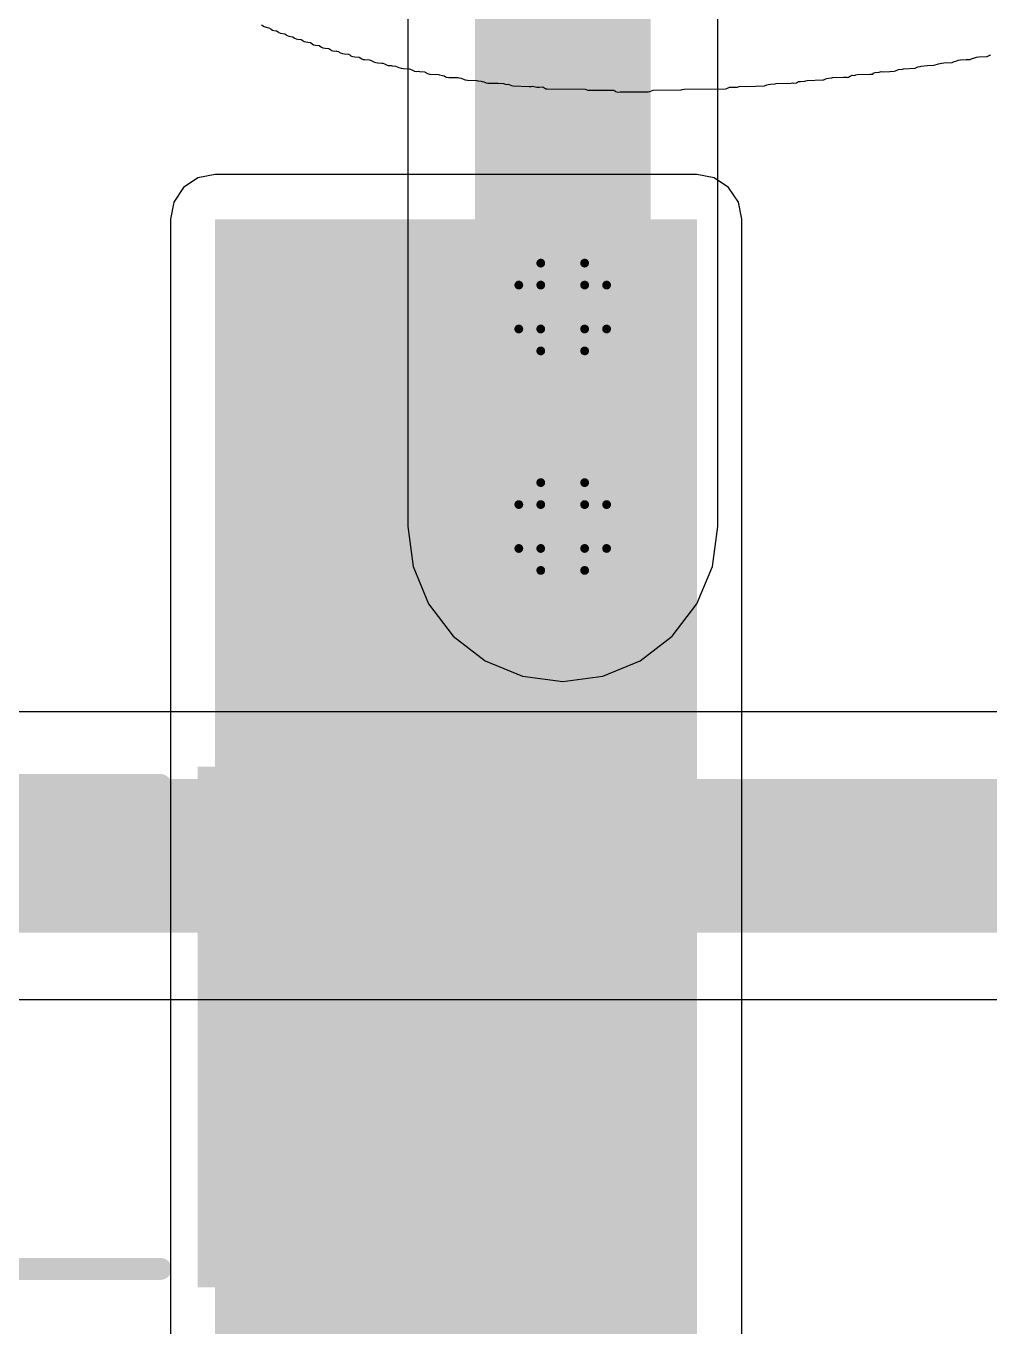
# Model space of a CAD drawing. Header units: inches. Extents: x 0 to 12.8, y -0.1 to 3.5.
# Drawn here: x 0.2257 to 0.4453, y 0.6717 to 0.968 of the extents above; entities that cross this region are included whole.
import ezdxf

# ---------------------------------------------------------------- set-up
doc = ezdxf.new("R2010")
doc.units = ezdxf.units.IN
doc.header["$MEASUREMENT"] = 0
for name, color, linetype in [('Bottom Layer', 5, 'Continuous'), ('Bottom Overlay', 54, 'Continuous'), ('Bottom Solder', 6, 'Continuous'), ('Drill Drawing', 1, 'Continuous'), ('Top Layer', 1, 'Continuous'), ('Top Overlay', 2, 'Continuous'), ('Top Paste', 8, 'Continuous'), ('Top Solder', 216, 'Continuous'), ('Via Holes', 16, 'Continuous')]:
    doc.layers.add(name, color=color, linetype=linetype)

# ---------------------------------------------------------------- blocks, each defined once
blk = doc.blocks.new('IND_1210_39')
at = {"layer": 'Top Layer'}
for points in [[(-0.08291, 0.05531), (-0.03291, 0.05531), (-0.03291, -0.05531), (-0.08291, -0.05531)], [(0.03291, 0.05531), (0.08291, 0.05531), (0.08291, -0.05531), (0.03291, -0.05531)]]:
    blk.add_hatch(color=1, dxfattribs=at).paths.add_polyline_path(points)
at = {"layer": 'Top Paste'}
for points in [[(-0.08291, 0.05531), (-0.03291, 0.05531), (-0.03291, -0.05531), (-0.08291, -0.05531)], [(0.03291, 0.05531), (0.08291, 0.05531), (0.08291, -0.05531), (0.03291, -0.05531)]]:
    blk.add_hatch(color=8, dxfattribs=at).paths.add_polyline_path(points)
at = {"layer": 'Top Solder'}
for points in [[(-0.08691, 0.05931), (-0.02891, 0.05931), (-0.02891, -0.05931), (-0.08691, -0.05931)], [(0.02891, 0.05931), (0.08691, 0.05931), (0.08691, -0.05931), (0.02891, -0.05931)]]:
    blk.add_hatch(color=216, dxfattribs=at).paths.add_polyline_path(points)
at = {"layer": 'Top Overlay'}
for points in [[(0.02047, 0.05512, 0.005, 0.005, 0), (-0.02047, 0.05512, 0.005, 0.005, 0)], [(0.02047, -0.05512, 0.005, 0.005, 0), (-0.02047, -0.05512, 0.005, 0.005, 0)]]:
    blk.add_lwpolyline(points, format="xyseb", dxfattribs=at)
for points in [[(-0.02172, 0.05512, 0.0025, 0.0025, 1), (-0.01922, 0.05512, 0.0025, 0.0025, 1)], [(0.01922, 0.05512, 0.0025, 0.0025, 1), (0.02172, 0.05512, 0.0025, 0.0025, 1)], [(-0.02172, -0.05512, 0.0025, 0.0025, 1), (-0.01922, -0.05512, 0.0025, 0.0025, 1)], [(0.01922, -0.05512, 0.0025, 0.0025, 1), (0.02172, -0.05512, 0.0025, 0.0025, 1)]]:
    blk.add_lwpolyline(points, format="xyseb", close=True, dxfattribs=at)

msp = doc.modelspace()

# ---------------------------------------------------------------- hatches: boundary and pattern name
at = {"layer": 'Bottom Layer'}
h = msp.add_hatch(color=5, dxfattribs=at)
edge = h.paths.add_edge_path()
edge.add_arc((0.348, 0.904), 0.01181, 0, 360)
h = msp.add_hatch(color=5, dxfattribs=at)
edge = h.paths.add_edge_path()
edge.add_arc((0.348, 0.854), 0.01181, 0, 360)
at = {"layer": 'Bottom Solder'}
h = msp.add_hatch(color=6, dxfattribs=at)
edge = h.paths.add_edge_path()
edge.add_arc((0.348, 0.904), 0.01581, 0, 360)
h = msp.add_hatch(color=6, dxfattribs=at)
edge = h.paths.add_edge_path()
edge.add_arc((0.348, 0.854), 0.01581, 0, 360)
at = {"layer": 'Top Layer'}
msp.add_hatch(color=1, dxfattribs=at).paths.add_polyline_path([(0.26883, 0.49368), (0.37859, 0.49368), (0.37859, 0.924), (0.26883, 0.924)])
h = msp.add_hatch(color=1, dxfattribs=at)
edge = h.paths.add_edge_path()
edge.add_arc((0.348, 0.904), 0.01181, 0, 360)
h = msp.add_hatch(color=1, dxfattribs=at)
edge = h.paths.add_edge_path()
edge.add_arc((0.348, 0.854), 0.01181, 0, 360)
at = {"layer": 'Top Solder'}
h = msp.add_hatch(color=216, dxfattribs=at)
edge = h.paths.add_edge_path()
edge.add_arc((0.348, 0.904), 0.01581, 0, 360)
h = msp.add_hatch(color=216, dxfattribs=at)
edge = h.paths.add_edge_path()
edge.add_arc((0.348, 0.854), 0.01581, 0, 360)
at = {"layer": 'Via Holes'}
h = msp.add_hatch(color=7, dxfattribs=at)
edge = h.paths.add_edge_path()
edge.add_arc((0.348, 0.904), 0.00591, 0, 360)
h = msp.add_hatch(color=7, dxfattribs=at)
edge = h.paths.add_edge_path()
edge.add_arc((0.348, 0.854), 0.00591, 0, 360)

# ---------------------------------------------------------------- linework, layer by layer
at = {"layer": 'Bottom Layer'}
for p, q in [((0.3127, 1.513), (0.3127, 0.904)), ((0.3833, 0.904), (0.3833, 1.49838)), ((0.3127, 0.904), (0.3127, 0.854)), ((0.3833, 0.854), (0.3833, 0.904)), ((0.3127, 0.854), (0.3139, 0.84486)), ((0.3821, 0.84486), (0.3833, 0.854)), ((0.3139, 0.84486), (0.31743, 0.83635)), ((0.37857, 0.83635), (0.3821, 0.84486)), ((0.31743, 0.83635), (0.32304, 0.82904)), ((0.37296, 0.82904), (0.37857, 0.83635)), ((0.32304, 0.82904), (0.33035, 0.82343)), ((0.36565, 0.82343), (0.37296, 0.82904)), ((0.33035, 0.82343), (0.33886, 0.8199)), ((0.35714, 0.8199), (0.36565, 0.82343)), ((0.33886, 0.8199), (0.348, 0.8187)), ((0.348, 0.8187), (0.35714, 0.8199)), ((0.659, 0.81178), (0.20374, 0.81178)), ((0.21732, 0.74622), (0.64542, 0.74622))]:
    msp.add_line(p, q, dxfattribs=at)
for points in [[(0.348, 0.904, 0.04, 0.04, 0), (0.348, 1.513, 0.04, 0.04, 0)], [(0.348, 0.854, 0.04, 0.04, 0), (0.348, 0.904, 0.04, 0.04, 0)], [(0.20374, 0.779, 0.035, 0.035, 0), (0.60536, 0.779, 0.035, 0.035, 0)]]:
    msp.add_lwpolyline(points, format="xyseb", dxfattribs=at)
for points in [[(0.338, 0.904, 0.02, 0.02, 1), (0.358, 0.904, 0.02, 0.02, 1)], [(0.338, 0.904, 0.02, 0.02, 1), (0.358, 0.904, 0.02, 0.02, 1)], [(0.338, 0.854, 0.02, 0.02, 1), (0.358, 0.854, 0.02, 0.02, 1)]]:
    msp.add_lwpolyline(points, format="xyseb", close=True, dxfattribs=at)
at = {"layer": 'Bottom Overlay'}
for p, q in [((0.27942, 0.96825), (0.27998, 0.9679)), ((0.27998, 0.9679), (0.28043, 0.96773)), ((0.28043, 0.96773), (0.28102, 0.96762)), ((0.28102, 0.96762), (0.28158, 0.96727)), ((0.28158, 0.96727), (0.28189, 0.9671)), ((0.28189, 0.9671), (0.28217, 0.96703)), ((0.28217, 0.96703), (0.28283, 0.96693)), ((0.28283, 0.96693), (0.28321, 0.96668)), ((0.28321, 0.96668), (0.28335, 0.96654)), ((0.28335, 0.96654), (0.2837, 0.9664)), ((0.2837, 0.9664), (0.28471, 0.96623)), ((0.28471, 0.96623), (0.28495, 0.96606)), ((0.28495, 0.96606), (0.28509, 0.96592)), ((0.28509, 0.96592), (0.28523, 0.96585)), ((0.28523, 0.96585), (0.28558, 0.96571)), ((0.28558, 0.96571), (0.28655, 0.96557)), ((0.28655, 0.96557), (0.28693, 0.96526)), ((0.28693, 0.96526), (0.28732, 0.96508)), ((0.28732, 0.96508), (0.28759, 0.96501)), ((0.28759, 0.96501), (0.28843, 0.96494)), ((0.28843, 0.96494), (0.28909, 0.96449)), ((0.28909, 0.96449), (0.28947, 0.96439)), ((0.28947, 0.96439), (0.28996, 0.96432)), ((0.28996, 0.96432), (0.29052, 0.96425)), ((0.29052, 0.96425), (0.29121, 0.96376)), ((0.29121, 0.96376), (0.2917, 0.96369)), ((0.2917, 0.96369), (0.29253, 0.96355)), ((0.29253, 0.96355), (0.29302, 0.9632)), ((0.29302, 0.9632), (0.29337, 0.96306)), ((0.29337, 0.96306), (0.29386, 0.96299)), ((0.29386, 0.96299), (0.29469, 0.96293)), ((0.29469, 0.96293), (0.29518, 0.96258)), ((0.29518, 0.96258), (0.29532, 0.96244)), ((0.29532, 0.96244), (0.2956, 0.96237)), ((0.2956, 0.96237), (0.29608, 0.9623)), ((0.29608, 0.9623), (0.29629, 0.96237)), ((0.29629, 0.96237), (0.2965, 0.9623)), ((0.2965, 0.9623), (0.29695, 0.96219)), ((0.29695, 0.96219), (0.29706, 0.96209)), ((0.29706, 0.96209), (0.2972, 0.96202)), ((0.2972, 0.96202), (0.29734, 0.96188)), ((0.29734, 0.96188), (0.29782, 0.96174)), ((0.29782, 0.96174), (0.29831, 0.96167)), ((0.29831, 0.96167), (0.29918, 0.96157)), ((0.29918, 0.96157), (0.29953, 0.96143)), ((0.29953, 0.96143), (0.29977, 0.96126)), ((0.29977, 0.96126), (0.29991, 0.96112)), ((0.29991, 0.96112), (0.30019, 0.96105)), ((0.30019, 0.96105), (0.30068, 0.96098)), ((0.30068, 0.96098), (0.30165, 0.96091)), ((0.30165, 0.96091), (0.30221, 0.96056)), ((0.30221, 0.96056), (0.30255, 0.96042)), ((0.30255, 0.96042), (0.30283, 0.96035)), ((0.30283, 0.96035), (0.30402, 0.96028)), ((0.30402, 0.96028), (0.30422, 0.96021)), ((0.4381, 0.96021), (0.43858, 0.96028)), ((0.43858, 0.96028), (0.43991, 0.96035)), ((0.43991, 0.96035), (0.44081, 0.96042)), ((0.44081, 0.96042), (0.4413, 0.96063)), ((0.4413, 0.96063), (0.44157, 0.9607)), ((0.44157, 0.9607), (0.44227, 0.96091)), ((0.44227, 0.96091), (0.44276, 0.96098)), ((0.44276, 0.96098), (0.44467, 0.96108)), ((0.44467, 0.96108), (0.44526, 0.96139)), ((0.44526, 0.96139), (0.44554, 0.96146)), ((0.30422, 0.96021), (0.30513, 0.95979)), ((0.30513, 0.95979), (0.30541, 0.95972)), ((0.30541, 0.95972), (0.30589, 0.95966)), ((0.30589, 0.95966), (0.3068, 0.95959)), ((0.3068, 0.95959), (0.30701, 0.95952)), ((0.30701, 0.95952), (0.30739, 0.95941)), ((0.30739, 0.95941), (0.30798, 0.9591)), ((0.30798, 0.9591), (0.30826, 0.95903)), ((0.30826, 0.95903), (0.30885, 0.95899)), ((0.30885, 0.95899), (0.30896, 0.95903)), ((0.30896, 0.95903), (0.30916, 0.95896)), ((0.30916, 0.95896), (0.30993, 0.95889)), ((0.30993, 0.95889), (0.31069, 0.95854)), ((0.31069, 0.95854), (0.31118, 0.9584)), ((0.31118, 0.9584), (0.31167, 0.95833)), ((0.31167, 0.95833), (0.31306, 0.95826)), ((0.31306, 0.95826), (0.31327, 0.95819)), ((0.31327, 0.95819), (0.31362, 0.95805)), ((0.31362, 0.95805), (0.31376, 0.95792)), ((0.31376, 0.95792), (0.3139, 0.95785)), ((0.3139, 0.95785), (0.31424, 0.95771)), ((0.31424, 0.95771), (0.3147, 0.95767)), ((0.3147, 0.95767), (0.31515, 0.95771)), ((0.31515, 0.95771), (0.31536, 0.95764)), ((0.31536, 0.95764), (0.31654, 0.95757)), ((0.31654, 0.95757), (0.31717, 0.95722)), ((0.41861, 0.95708), (0.41882, 0.95729)), ((0.41882, 0.95729), (0.41896, 0.95736)), ((0.41896, 0.95736), (0.41917, 0.95743)), ((0.41917, 0.95743), (0.42007, 0.9575)), ((0.42007, 0.9575), (0.42028, 0.95757)), ((0.42028, 0.95757), (0.42056, 0.95764)), ((0.42056, 0.95764), (0.42101, 0.9576)), ((0.42101, 0.9576), (0.42254, 0.95767)), ((0.42254, 0.95767), (0.42352, 0.95774)), ((0.42352, 0.95774), (0.4238, 0.95781)), ((0.4238, 0.95781), (0.42453, 0.95812)), ((0.42453, 0.95812), (0.42543, 0.95819)), ((0.42543, 0.95819), (0.42564, 0.95826)), ((0.42564, 0.95826), (0.42829, 0.9584)), ((0.42829, 0.9584), (0.42891, 0.95868)), ((0.42891, 0.95868), (0.4294, 0.95882)), ((0.4294, 0.95882), (0.42968, 0.95889)), ((0.42968, 0.95889), (0.4311, 0.95899)), ((0.4311, 0.95899), (0.43263, 0.95906)), ((0.43263, 0.95906), (0.43364, 0.95938)), ((0.43364, 0.95938), (0.43434, 0.95959)), ((0.43434, 0.95959), (0.43483, 0.95966)), ((0.43483, 0.95966), (0.4367, 0.95972)), ((0.4367, 0.95972), (0.43719, 0.95993)), ((0.43719, 0.95993), (0.43775, 0.96007)), ((0.43775, 0.96007), (0.4381, 0.96021)), ((0.31717, 0.95722), (0.31765, 0.95701)), ((0.31765, 0.95701), (0.31974, 0.95694)), ((0.31974, 0.95694), (0.31995, 0.95687)), ((0.31995, 0.95687), (0.32061, 0.95677)), ((0.32061, 0.95677), (0.32096, 0.95663)), ((0.32096, 0.95663), (0.32127, 0.95645)), ((0.32127, 0.95645), (0.32155, 0.95638)), ((0.32155, 0.95638), (0.32204, 0.95632)), ((0.32204, 0.95632), (0.32412, 0.95625)), ((0.32412, 0.95625), (0.32433, 0.95618)), ((0.32433, 0.95618), (0.32489, 0.95611)), ((0.32489, 0.95611), (0.32552, 0.95583)), ((0.32552, 0.95583), (0.32579, 0.95576)), ((0.32579, 0.95576), (0.32628, 0.95569)), ((0.32628, 0.95569), (0.32844, 0.95562)), ((0.32844, 0.95562), (0.32865, 0.95555)), ((0.32865, 0.95555), (0.32941, 0.95548)), ((0.32941, 0.95548), (0.32962, 0.95541)), ((0.32962, 0.95541), (0.33, 0.95531)), ((0.33, 0.95531), (0.33056, 0.9551)), ((0.33056, 0.9551), (0.33098, 0.95503)), ((0.33098, 0.95503), (0.33327, 0.95496)), ((0.33327, 0.95496), (0.33453, 0.95489)), ((0.33453, 0.95489), (0.33512, 0.95471)), ((0.33512, 0.95471), (0.3356, 0.95478)), ((0.3356, 0.95478), (0.33637, 0.95444)), ((0.33637, 0.95444), (0.33665, 0.95437)), ((0.33665, 0.95437), (0.34037, 0.95426)), ((0.34082, 0.95423), (0.34103, 0.9543)), ((0.34103, 0.9543), (0.34183, 0.95419)), ((0.38821, 0.95423), (0.38849, 0.9543)), ((0.38849, 0.9543), (0.38963, 0.95426)), ((0.38963, 0.95426), (0.39193, 0.95433)), ((0.39193, 0.95433), (0.39395, 0.9544)), ((0.39395, 0.9544), (0.3945, 0.95461)), ((0.3945, 0.95461), (0.39482, 0.95471)), ((0.39482, 0.95471), (0.3953, 0.95478)), ((0.3953, 0.95478), (0.39642, 0.95485)), ((0.39642, 0.95485), (0.39663, 0.95492)), ((0.39663, 0.95492), (0.40007, 0.95503)), ((0.40007, 0.95503), (0.40038, 0.95506)), ((0.40038, 0.95506), (0.40059, 0.95499)), ((0.40059, 0.95499), (0.40129, 0.95506)), ((0.40129, 0.95506), (0.40171, 0.95534)), ((0.40171, 0.95534), (0.40219, 0.95541)), ((0.40219, 0.95541), (0.40317, 0.95548)), ((0.40317, 0.95548), (0.40338, 0.95555)), ((0.40338, 0.95555), (0.40365, 0.95562)), ((0.40365, 0.95562), (0.40724, 0.95572)), ((0.40724, 0.95572), (0.40752, 0.95579)), ((0.40752, 0.95579), (0.40811, 0.95604)), ((0.40811, 0.95604), (0.40859, 0.95611)), ((0.40859, 0.95611), (0.40929, 0.95618)), ((0.40929, 0.95618), (0.4095, 0.95625)), ((0.4095, 0.95625), (0.41197, 0.95635)), ((0.41197, 0.95635), (0.4127, 0.95638)), ((0.4127, 0.95638), (0.41291, 0.95632)), ((0.41291, 0.95632), (0.41312, 0.95638)), ((0.41312, 0.95638), (0.41346, 0.95659)), ((0.41346, 0.95659), (0.41395, 0.9568)), ((0.41395, 0.9568), (0.41444, 0.95673)), ((0.41444, 0.95673), (0.41479, 0.95687)), ((0.41479, 0.95687), (0.41507, 0.95694)), ((0.41507, 0.95694), (0.41806, 0.95701)), ((0.41806, 0.95701), (0.41861, 0.95708)), ((0.34037, 0.95426), (0.34082, 0.95423)), ((0.34183, 0.95419), (0.34211, 0.95412)), ((0.34211, 0.95412), (0.34267, 0.95405)), ((0.34267, 0.95405), (0.34347, 0.95416)), ((0.34347, 0.95416), (0.34416, 0.95374)), ((0.34416, 0.95374), (0.34444, 0.95367)), ((0.34444, 0.95367), (0.35314, 0.9536)), ((0.35314, 0.9536), (0.35349, 0.95346)), ((0.35349, 0.95346), (0.35376, 0.95339)), ((0.35376, 0.95339), (0.35964, 0.95343)), ((0.35964, 0.95343), (0.35989, 0.95325)), ((0.35989, 0.95325), (0.36003, 0.95311)), ((0.36003, 0.95311), (0.36058, 0.95298)), ((0.36058, 0.95298), (0.36107, 0.95304)), ((0.36107, 0.95304), (0.36744, 0.95301)), ((0.36744, 0.95301), (0.36785, 0.95308)), ((0.36785, 0.95308), (0.36859, 0.95339)), ((0.36859, 0.95339), (0.37499, 0.95346)), ((0.37499, 0.95346), (0.3752, 0.95353)), ((0.3752, 0.95353), (0.37568, 0.9536)), ((0.37568, 0.9536), (0.38511, 0.95371)), ((0.38511, 0.95371), (0.38535, 0.95381)), ((0.38535, 0.95381), (0.38598, 0.95409)), ((0.38598, 0.95409), (0.38748, 0.95405)), ((0.38748, 0.95405), (0.38782, 0.95412)), ((0.38782, 0.95412), (0.38821, 0.95423))]:
    msp.add_line(p, q, dxfattribs=at)
at = {"layer": 'Drill Drawing'}
for points in [[(0.343, 0.909, 0.002, 0.002, 0), (0.343, 0.914, 0.002, 0.002, 0)], [(0.343, 0.914, 0.002, 0.002, 0), (0.353, 0.914, 0.002, 0.002, 0)], [(0.353, 0.909, 0.002, 0.002, 0), (0.353, 0.914, 0.002, 0.002, 0)], [(0.338, 0.899, 0.002, 0.002, 0), (0.338, 0.909, 0.002, 0.002, 0)], [(0.338, 0.909, 0.002, 0.002, 0), (0.343, 0.909, 0.002, 0.002, 0)], [(0.353, 0.909, 0.002, 0.002, 0), (0.358, 0.909, 0.002, 0.002, 0)], [(0.358, 0.899, 0.002, 0.002, 0), (0.358, 0.909, 0.002, 0.002, 0)], [(0.338, 0.899, 0.002, 0.002, 0), (0.343, 0.899, 0.002, 0.002, 0)], [(0.343, 0.894, 0.002, 0.002, 0), (0.343, 0.899, 0.002, 0.002, 0)], [(0.353, 0.899, 0.002, 0.002, 0), (0.358, 0.899, 0.002, 0.002, 0)], [(0.353, 0.894, 0.002, 0.002, 0), (0.353, 0.899, 0.002, 0.002, 0)], [(0.343, 0.894, 0.002, 0.002, 0), (0.353, 0.894, 0.002, 0.002, 0)], [(0.343, 0.859, 0.002, 0.002, 0), (0.343, 0.864, 0.002, 0.002, 0)], [(0.343, 0.864, 0.002, 0.002, 0), (0.353, 0.864, 0.002, 0.002, 0)], [(0.353, 0.859, 0.002, 0.002, 0), (0.353, 0.864, 0.002, 0.002, 0)], [(0.338, 0.849, 0.002, 0.002, 0), (0.338, 0.859, 0.002, 0.002, 0)], [(0.338, 0.859, 0.002, 0.002, 0), (0.343, 0.859, 0.002, 0.002, 0)], [(0.353, 0.859, 0.002, 0.002, 0), (0.358, 0.859, 0.002, 0.002, 0)], [(0.358, 0.849, 0.002, 0.002, 0), (0.358, 0.859, 0.002, 0.002, 0)], [(0.338, 0.849, 0.002, 0.002, 0), (0.343, 0.849, 0.002, 0.002, 0)], [(0.343, 0.844, 0.002, 0.002, 0), (0.343, 0.849, 0.002, 0.002, 0)], [(0.353, 0.849, 0.002, 0.002, 0), (0.358, 0.849, 0.002, 0.002, 0)], [(0.353, 0.844, 0.002, 0.002, 0), (0.353, 0.849, 0.002, 0.002, 0)], [(0.343, 0.844, 0.002, 0.002, 0), (0.353, 0.844, 0.002, 0.002, 0)]]:
    msp.add_lwpolyline(points, format="xyseb", dxfattribs=at)
for points in [[(0.3425, 0.914, 0.001, 0.001, 1), (0.3435, 0.914, 0.001, 0.001, 1)], [(0.3425, 0.914, 0.001, 0.001, 1), (0.3435, 0.914, 0.001, 0.001, 1)], [(0.3525, 0.914, 0.001, 0.001, 1), (0.3535, 0.914, 0.001, 0.001, 1)], [(0.3525, 0.914, 0.001, 0.001, 1), (0.3535, 0.914, 0.001, 0.001, 1)], [(0.3375, 0.909, 0.001, 0.001, 1), (0.3385, 0.909, 0.001, 0.001, 1)], [(0.3375, 0.909, 0.001, 0.001, 1), (0.3385, 0.909, 0.001, 0.001, 1)], [(0.3425, 0.909, 0.001, 0.001, 1), (0.3435, 0.909, 0.001, 0.001, 1)], [(0.3425, 0.909, 0.001, 0.001, 1), (0.3435, 0.909, 0.001, 0.001, 1)], [(0.3525, 0.909, 0.001, 0.001, 1), (0.3535, 0.909, 0.001, 0.001, 1)], [(0.3525, 0.909, 0.001, 0.001, 1), (0.3535, 0.909, 0.001, 0.001, 1)], [(0.3575, 0.909, 0.001, 0.001, 1), (0.3585, 0.909, 0.001, 0.001, 1)], [(0.3575, 0.909, 0.001, 0.001, 1), (0.3585, 0.909, 0.001, 0.001, 1)], [(0.3375, 0.899, 0.001, 0.001, 1), (0.3385, 0.899, 0.001, 0.001, 1)], [(0.3375, 0.899, 0.001, 0.001, 1), (0.3385, 0.899, 0.001, 0.001, 1)], [(0.3425, 0.899, 0.001, 0.001, 1), (0.3435, 0.899, 0.001, 0.001, 1)], [(0.3425, 0.899, 0.001, 0.001, 1), (0.3435, 0.899, 0.001, 0.001, 1)], [(0.3525, 0.899, 0.001, 0.001, 1), (0.3535, 0.899, 0.001, 0.001, 1)], [(0.3525, 0.899, 0.001, 0.001, 1), (0.3535, 0.899, 0.001, 0.001, 1)], [(0.3575, 0.899, 0.001, 0.001, 1), (0.3585, 0.899, 0.001, 0.001, 1)], [(0.3575, 0.899, 0.001, 0.001, 1), (0.3585, 0.899, 0.001, 0.001, 1)], [(0.3425, 0.894, 0.001, 0.001, 1), (0.3435, 0.894, 0.001, 0.001, 1)], [(0.3425, 0.894, 0.001, 0.001, 1), (0.3435, 0.894, 0.001, 0.001, 1)], [(0.3525, 0.894, 0.001, 0.001, 1), (0.3535, 0.894, 0.001, 0.001, 1)], [(0.3525, 0.894, 0.001, 0.001, 1), (0.3535, 0.894, 0.001, 0.001, 1)], [(0.3425, 0.864, 0.001, 0.001, 1), (0.3435, 0.864, 0.001, 0.001, 1)], [(0.3425, 0.864, 0.001, 0.001, 1), (0.3435, 0.864, 0.001, 0.001, 1)], [(0.3525, 0.864, 0.001, 0.001, 1), (0.3535, 0.864, 0.001, 0.001, 1)], [(0.3525, 0.864, 0.001, 0.001, 1), (0.3535, 0.864, 0.001, 0.001, 1)], [(0.3375, 0.859, 0.001, 0.001, 1), (0.3385, 0.859, 0.001, 0.001, 1)], [(0.3375, 0.859, 0.001, 0.001, 1), (0.3385, 0.859, 0.001, 0.001, 1)], [(0.3425, 0.859, 0.001, 0.001, 1), (0.3435, 0.859, 0.001, 0.001, 1)], [(0.3425, 0.859, 0.001, 0.001, 1), (0.3435, 0.859, 0.001, 0.001, 1)], [(0.3525, 0.859, 0.001, 0.001, 1), (0.3535, 0.859, 0.001, 0.001, 1)], [(0.3525, 0.859, 0.001, 0.001, 1), (0.3535, 0.859, 0.001, 0.001, 1)], [(0.3575, 0.859, 0.001, 0.001, 1), (0.3585, 0.859, 0.001, 0.001, 1)], [(0.3575, 0.859, 0.001, 0.001, 1), (0.3585, 0.859, 0.001, 0.001, 1)], [(0.3375, 0.849, 0.001, 0.001, 1), (0.3385, 0.849, 0.001, 0.001, 1)], [(0.3375, 0.849, 0.001, 0.001, 1), (0.3385, 0.849, 0.001, 0.001, 1)], [(0.3425, 0.849, 0.001, 0.001, 1), (0.3435, 0.849, 0.001, 0.001, 1)], [(0.3425, 0.849, 0.001, 0.001, 1), (0.3435, 0.849, 0.001, 0.001, 1)], [(0.3525, 0.849, 0.001, 0.001, 1), (0.3535, 0.849, 0.001, 0.001, 1)], [(0.3525, 0.849, 0.001, 0.001, 1), (0.3535, 0.849, 0.001, 0.001, 1)], [(0.3575, 0.849, 0.001, 0.001, 1), (0.3585, 0.849, 0.001, 0.001, 1)], [(0.3575, 0.849, 0.001, 0.001, 1), (0.3585, 0.849, 0.001, 0.001, 1)], [(0.3425, 0.844, 0.001, 0.001, 1), (0.3435, 0.844, 0.001, 0.001, 1)], [(0.3425, 0.844, 0.001, 0.001, 1), (0.3435, 0.844, 0.001, 0.001, 1)], [(0.3525, 0.844, 0.001, 0.001, 1), (0.3535, 0.844, 0.001, 0.001, 1)], [(0.3525, 0.844, 0.001, 0.001, 1), (0.3535, 0.844, 0.001, 0.001, 1)]]:
    msp.add_lwpolyline(points, format="xyseb", close=True, dxfattribs=at)
at = {"layer": 'Top Layer'}
for p, q in [((0.26883, 0.9342), (0.26492, 0.93342)), ((0.37859, 0.9342), (0.26883, 0.9342)), ((0.38249, 0.93342), (0.37859, 0.9342)), ((0.26162, 0.93121), (0.25941, 0.9279)), ((0.26492, 0.93342), (0.26162, 0.93121)), ((0.3858, 0.93121), (0.38249, 0.93342)), ((0.38801, 0.9279), (0.3858, 0.93121)), ((0.25941, 0.9279), (0.25863, 0.924)), ((0.38878, 0.924), (0.38801, 0.9279)), ((0.25863, 0.924), (0.25863, 0.49368)), ((0.38878, 0.49368), (0.38878, 0.924))]:
    msp.add_line(p, q, dxfattribs=at)

# ---------------------------------------------------------------- block references
at = {"rotation": 180}
msp.add_blockref('IND_1210_39', (0.23591, 0.74), dxfattribs=at)

doc.saveas('drawing.dxf')
